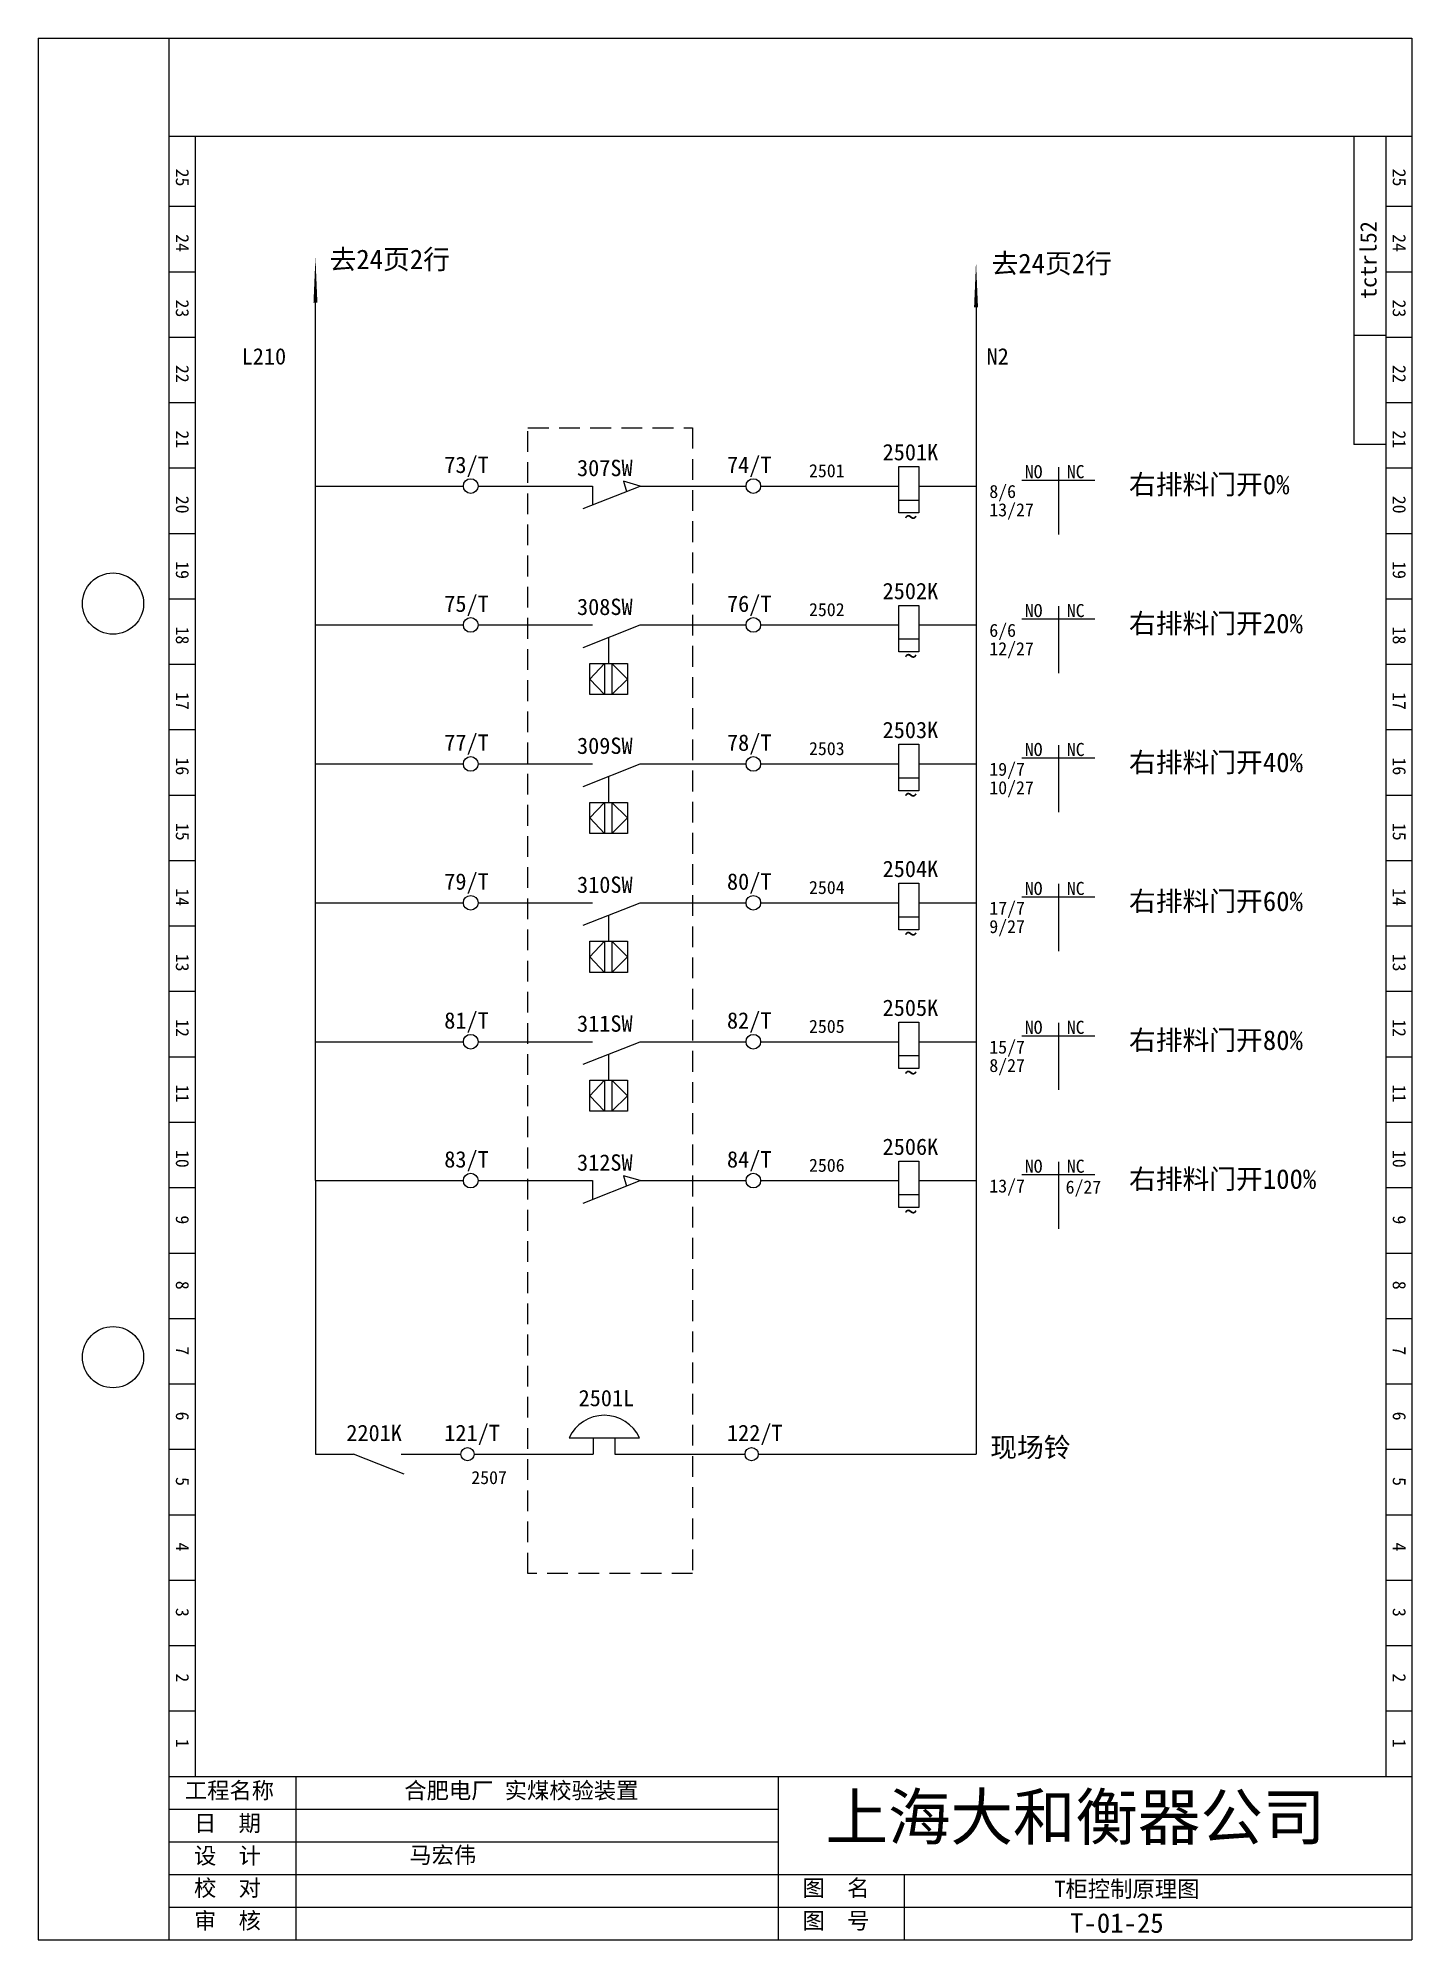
# Model space of a CAD drawing. Extents: x 370 to 580, y -51 to 240.
import ezdxf

# ---------------------------------------------------------------- set-up
doc = ezdxf.new("R2010")
doc.units = 0
doc.header["$LTSCALE"] = 0.5
doc.linetypes.add('DASHED2', pattern=[9.525, 6.35, -3.175])
doc.layers.get('0').update_dxf_attribs({"linetype": 'CONTINUOUS'})

# ---------------------------------------------------------------- blocks, each defined once
blk = doc.blocks.new('A$C422F40E5')
at = {"insert": (0.56, 3.78), "char_height": 2.5, "width": 44.7874, "attachment_point": 1}
blk.add_mtext('\\f宋体|b0|i0|c134|p2;T柜控制原理图', dxfattribs=at)
blk = doc.blocks.new('A$C2B5B45FA')
at = {"insert": (0, 2.5), "char_height": 2.5, "width": 13.8727, "attachment_point": 1}
blk.add_mtext('L210', dxfattribs=at)
blk = doc.blocks.new('A$C330944B9')
at = {"insert": (0.21, 3.58), "char_height": 2.5, "width": 20.5327, "attachment_point": 1}
blk.add_mtext('\\f宋体|b0|i0|c134|p2;马宏伟', dxfattribs=at)
blk = doc.blocks.new('A$C222277C6')
at = {"linetype": 'DASHED2', "ltscale": 0.5}
blk.add_blockref('A$C330944B9', (0, 0), dxfattribs=at)

msp = doc.modelspace()

# ---------------------------------------------------------------- linework, layer by layer
for p, q in [((369.82, 239.81), (579.82, 239.81)), ((369.82, 239.81), (369.82, -50.91)), ((389.82, 239.81), (389.82, -50.91)), ((579.82, 239.81), (579.82, -50.91)), ((389.82, 224.81), (579.82, 224.81)), ((393.82, 224.81), (393.82, -25.91)), ((570.94, 224.81), (570.94, 177.67)), ((575.82, 224.81), (575.82, -25.91)), ((579.82, 224.81), (579.82, -25.91)), ((389.82, 214.09), (393.82, 214.09)), ((575.82, 214.09), (579.82, 214.09)), ((389.82, 204.09), (393.82, 204.09)), ((575.82, 204.09), (579.82, 204.09)), ((389.82, 194.09), (393.82, 194.09)), ((575.81, 194.35), (570.94, 194.35)), ((575.82, 194.09), (579.82, 194.09)), ((389.82, 184.09), (393.82, 184.09)), ((575.82, 184.09), (579.82, 184.09)), ((575.81, 177.67), (570.94, 177.67)), ((389.82, 174.09), (393.82, 174.09)), ((575.82, 174.09), (579.82, 174.09)), ((389.82, 164.09), (393.82, 164.09)), ((575.82, 164.09), (579.82, 164.09)), ((389.82, 154.09), (393.82, 154.09)), ((575.82, 154.09), (579.82, 154.09)), ((389.82, 144.09), (393.82, 144.09)), ((454.16, 144.21), (459.92, 144.21)), ((454.16, 139.46), (454.16, 144.21)), ((459.92, 144.21), (459.92, 139.46)), ((575.82, 144.09), (579.82, 144.09)), ((459.92, 139.46), (454.16, 139.46)), ((389.82, 134.09), (393.82, 134.09)), ((575.82, 134.09), (579.82, 134.09)), ((389.82, 124.09), (393.82, 124.09)), ((454.16, 122.97), (459.92, 122.97)), ((454.16, 118.22), (454.16, 122.97)), ((459.92, 122.97), (459.92, 118.22)), ((575.82, 124.09), (579.82, 124.09)), ((459.92, 118.22), (454.16, 118.22)), ((389.82, 114.09), (393.82, 114.09)), ((575.82, 114.09), (579.82, 114.09)), ((389.82, 104.09), (393.82, 104.09)), ((575.82, 104.09), (579.82, 104.09)), ((454.16, 101.74), (459.92, 101.74)), ((454.16, 96.99), (454.16, 101.74)), ((459.92, 101.74), (459.92, 96.99)), ((459.92, 96.99), (454.16, 96.99)), ((389.82, 94.09), (393.82, 94.09)), ((575.82, 94.09), (579.82, 94.09)), ((389.82, 84.09), (393.82, 84.09)), ((575.82, 84.09), (579.82, 84.09)), ((454.16, 80.51), (459.92, 80.51)), ((454.16, 75.76), (454.16, 80.51)), ((459.92, 80.51), (459.92, 75.76)), ((459.92, 75.76), (454.16, 75.76)), ((389.82, 74.09), (393.82, 74.09)), ((575.82, 74.09), (579.82, 74.09)), ((389.82, 64.09), (393.82, 64.09)), ((575.82, 64.09), (579.82, 64.09)), ((389.82, 54.09), (393.82, 54.09)), ((575.82, 54.09), (579.82, 54.09)), ((389.82, 44.09), (393.82, 44.09)), ((575.82, 44.09), (579.82, 44.09)), ((389.82, 34.09), (393.82, 34.09)), ((575.82, 34.09), (579.82, 34.09)), ((389.82, 24.09), (393.82, 24.09)), ((575.82, 24.09), (579.82, 24.09)), ((389.82, 14.09), (393.82, 14.09)), ((575.82, 14.09), (579.82, 14.09)), ((389.82, 4.09), (393.82, 4.09)), ((575.82, 4.09), (579.82, 4.09)), ((389.82, -5.91), (393.82, -5.91)), ((575.82, -5.91), (579.82, -5.91)), ((389.82, -15.91), (393.82, -15.91)), ((575.82, -15.91), (579.82, -15.91)), ((389.82, -25.91), (579.82, -25.91)), ((409.2, -25.91), (409.2, -50.91)), ((482.93, -25.91), (482.93, -50.91)), ((389.82, -30.91), (482.93, -30.91)), ((389.82, -35.91), (482.93, -35.91)), ((389.82, -40.91), (579.82, -40.91)), ((502.18, -40.91), (502.18, -50.91)), ((389.82, -45.91), (579.82, -45.91)), ((369.82, -50.91), (579.82, -50.91))]:
    msp.add_line(p, q)
at = {"ltscale": 0.5}
for p, q in [((513.19, 198.65), (513.19, 23.34)), ((461.84, 171.32), (459.32, 172.06)), ((459.32, 172.06), (459.76, 170.49)), ((520.19, 172.25), (531.35, 172.25)), ((525.77, 174.2), (525.77, 163.94)), ((412.22, 171.32), (434.83, 171.32)), ((437.07, 171.32), (454.57, 171.32)), ((437.07, 171.32), (438.92, 171.32)), ((453.16, 167.89), (461.84, 171.32)), ((454.57, 171.32), (454.57, 168.44)), ((461.84, 171.32), (478.03, 171.32)), ((480.27, 171.32), (501.39, 171.32)), ((501.39, 169.19), (504.47, 169.19)), ((504.47, 171.32), (513.19, 171.32)), ((525.77, 152.97), (525.77, 142.71)), ((412.22, 150.09), (434.83, 150.09)), ((437.07, 150.09), (454.57, 150.09)), ((437.07, 150.09), (438.92, 150.09)), ((453.16, 146.65), (461.84, 150.09)), ((461.84, 150.09), (478.03, 150.09)), ((480.27, 150.09), (501.39, 150.09)), ((504.47, 150.09), (513.19, 150.09)), ((520.19, 151.01), (531.35, 151.01)), ((457.04, 144.21), (457.04, 148.19)), ((501.39, 147.96), (504.47, 147.96)), ((456.41, 144.21), (454.16, 141.83)), ((456.41, 144.21), (456.41, 139.46)), ((457.54, 144.21), (459.92, 141.83)), ((457.54, 144.21), (457.54, 139.46)), ((454.16, 141.83), (456.41, 139.46)), ((459.92, 141.83), (457.54, 139.46)), ((525.77, 131.74), (525.77, 121.47)), ((412.22, 128.85), (434.83, 128.85)), ((437.07, 128.85), (454.57, 128.85)), ((437.07, 128.85), (438.92, 128.85)), ((453.16, 125.42), (461.84, 128.85)), ((453.16, 125.42), (461.84, 128.85)), ((461.84, 128.85), (478.03, 128.85)), ((480.27, 128.85), (501.39, 128.85)), ((504.47, 128.85), (513.19, 128.85)), ((520.19, 129.78), (531.35, 129.78)), ((457.04, 122.97), (457.04, 126.95)), ((501.39, 126.73), (504.47, 126.73)), ((456.41, 122.97), (454.16, 120.6)), ((456.41, 122.97), (456.41, 118.22)), ((457.54, 122.97), (457.54, 118.22)), ((457.54, 122.97), (459.92, 120.6)), ((454.16, 120.6), (456.41, 118.22)), ((459.92, 120.6), (457.54, 118.22)), ((525.77, 110.5), (525.77, 100.24)), ((412.22, 107.62), (434.83, 107.62)), ((437.07, 107.62), (454.57, 107.62)), ((437.07, 107.62), (438.92, 107.62)), ((453.16, 104.19), (461.84, 107.62)), ((461.84, 107.62), (478.03, 107.62)), ((480.27, 107.62), (501.39, 107.62)), ((504.47, 107.62), (513.19, 107.62)), ((520.19, 108.55), (531.35, 108.55)), ((457.04, 101.74), (457.04, 105.72)), ((501.39, 105.49), (504.47, 105.49)), ((456.41, 101.74), (454.16, 99.36)), ((454.16, 99.36), (456.41, 96.99)), ((456.41, 101.74), (456.41, 96.99)), ((457.54, 101.74), (459.92, 99.36)), ((457.54, 101.74), (457.54, 96.99)), ((459.92, 99.36), (457.54, 96.99)), ((520.19, 87.31), (531.35, 87.31)), ((525.77, 89.27), (525.77, 79.01)), ((412.22, 86.39), (434.83, 86.39)), ((437.07, 86.39), (454.57, 86.39)), ((437.07, 86.39), (438.92, 86.39)), ((453.16, 82.95), (461.84, 86.39)), ((457.04, 80.51), (457.04, 84.49)), ((461.84, 86.39), (478.03, 86.39)), ((480.27, 86.39), (501.39, 86.39)), ((504.47, 86.39), (513.19, 86.39)), ((501.39, 84.26), (504.47, 84.26)), ((456.41, 80.51), (454.16, 78.13)), ((456.41, 80.51), (456.41, 75.76)), ((457.54, 80.51), (459.92, 78.13)), ((457.54, 80.51), (457.54, 75.76)), ((454.16, 78.13), (456.41, 75.76)), ((459.92, 78.13), (457.54, 75.76)), ((525.77, 68.04), (525.77, 57.77)), ((412.22, 65.15), (434.83, 65.15)), ((412.22, 65.15), (412.22, 23.34)), ((437.07, 65.15), (454.57, 65.15)), ((437.07, 65.15), (438.92, 65.15)), ((453.16, 61.72), (461.84, 65.15)), ((454.57, 65.15), (454.57, 62.28)), ((461.84, 65.15), (459.32, 65.89)), ((459.32, 65.89), (459.76, 64.33)), ((461.84, 65.15), (478.03, 65.15)), ((480.27, 65.15), (501.39, 65.15)), ((504.47, 65.15), (513.19, 65.15)), ((520.19, 66.08), (531.35, 66.08)), ((501.39, 63.03), (504.47, 63.03)), ((412.22, 23.34), (418.04, 23.34)), ((425.78, 20.27), (418.04, 23.34)), ((425.32, 23.34), (434.46, 23.34)), ((436.49, 23.34), (454.65, 23.34)), ((450.98, 25.82), (461.77, 25.82)), ((454.65, 25.82), (454.65, 23.34)), ((457.96, 25.82), (457.96, 23.34)), ((457.96, 23.34), (477.88, 23.34)), ((479.91, 23.34), (513.19, 23.34))]:
    msp.add_line(p, q, dxfattribs=at)
for points in [[(412.22, 199.37, 0.6, 0, 0), (412.22, 206.37, 0, 0, 0)], [(513.19, 198.65, 0.6, 0, 0), (513.19, 205.65, 0, 0, 0)]]:
    msp.add_lwpolyline(points, format="xyseb", dxfattribs=at)
msp.add_lwpolyline([(412.22, 65.15), (412.22, 199.37)])
at = {"linetype": 'DASHED2'}
msp.add_lwpolyline([(444.7, 180.22), (469.87, 180.22), (469.87, 5.11), (444.7, 5.11)], close=True, dxfattribs=at)
for points in [[(501.39, 174.32), (504.47, 174.32), (504.47, 167.21), (501.39, 167.21)], [(501.39, 153.08), (504.47, 153.08), (504.47, 145.98), (501.39, 145.98)], [(501.39, 131.85), (504.47, 131.85), (504.47, 124.74), (501.39, 124.74)], [(501.39, 110.62), (504.47, 110.62), (504.47, 103.51), (501.39, 103.51)], [(501.39, 89.38), (504.47, 89.38), (504.47, 82.28), (501.39, 82.28)], [(501.39, 68.15), (504.47, 68.15), (504.47, 61.04), (501.39, 61.04)]]:
    msp.add_lwpolyline(points, close=True)
at = {"ltscale": 0.5}
for centre, radius in [((435.95, 171.32), 1.12), ((479.15, 171.32), 1.12), ((435.95, 150.09), 1.12), ((479.15, 150.09), 1.12), ((435.95, 128.85), 1.12), ((479.15, 128.85), 1.12), ((435.95, 107.62), 1.12), ((479.15, 107.62), 1.12), ((435.95, 86.39), 1.12), ((479.15, 86.39), 1.12), ((435.95, 65.15), 1.12), ((479.15, 65.15), 1.12), ((435.47, 23.34), 1.01), ((478.89, 23.34), 1.01)]:
    msp.add_circle(centre, radius, dxfattribs=at)
for centre in [(381.28, 153.36), (381.28, 38.17)]:
    msp.add_circle(centre, 4.68)
msp.add_arc((456.37, 23.34), 5.94, 24.7505, 155.2495, dxfattribs=at)

# ---------------------------------------------------------------- block references
for name, p in [('A$C2B5B45FA', (400.94, 189.9)), ('A$C222277C6', (426.36, -40.26))]:
    msp.add_blockref(name, p, dxfattribs=at)
at = {"linetype": 'DASHED2', "ltscale": 0.5}
msp.add_blockref('A$C422F40E5', (524.61, -45.65), dxfattribs=at)

# ---------------------------------------------------------------- texts
at = {"char_height": 2, "width": 13.8727, "attachment_point": 1, "rotation": 270}
for s, insert in [('25', (392.89, 219.84)), ('25', (578.89, 219.84)), ('24', (392.89, 209.84)), ('24', (578.89, 209.84)), ('23', (392.89, 199.84)), ('23', (578.89, 199.84)), ('22', (392.89, 189.84)), ('22', (578.89, 189.84)), ('21', (392.89, 179.84)), ('21', (578.89, 179.84)), ('20', (392.89, 169.84)), ('20', (578.89, 169.84)), ('19', (392.89, 159.84)), ('19', (578.89, 159.84)), ('18', (392.89, 149.84)), ('18', (578.89, 149.84)), ('17', (392.89, 139.84)), ('17', (578.89, 139.84)), ('16', (392.89, 129.84)), ('16', (578.89, 129.84)), ('15', (392.89, 119.84)), ('15', (578.89, 119.84)), ('14', (392.89, 109.84)), ('14', (578.89, 109.84)), ('13', (392.89, 99.84)), ('13', (578.89, 99.84)), ('12', (392.89, 89.84)), ('12', (578.89, 89.84)), ('11', (392.89, 79.84)), ('11', (578.89, 79.84)), ('10', (392.89, 69.84)), ('10', (578.89, 69.84)), ('9', (392.89, 59.84)), ('9', (578.89, 59.84)), ('8', (392.89, 49.84)), ('8', (578.89, 49.84)), ('7', (392.89, 39.84)), ('7', (578.89, 39.84)), ('6', (392.89, 29.84)), ('6', (578.89, 29.84)), ('5', (392.89, 19.84)), ('5', (578.89, 19.84)), ('4', (392.89, 9.84)), ('4', (578.89, 9.84)), ('3', (392.89, -0.16)), ('3', (578.89, -0.16)), ('2', (392.89, -10.16)), ('2', (578.89, -10.16)), ('1', (392.89, -20.16)), ('1', (578.89, -20.16))]:
    msp.add_mtext(s, dxfattribs=dict(at, insert=insert))
at = {"ltscale": 0.5, "insert": (571.91, 199.91), "char_height": 2.5, "width": 19.7563, "attachment_point": 1, "rotation": 90}
msp.add_mtext('tctrl52', dxfattribs=at)
at = {"ltscale": 0.5, "attachment_point": 1}
for s, insert, char_height, width in [('\\f宋体|b0|i0|c134|p2;去24页2行', (414.38, 207.48), 3, 51.3886), ('\\f宋体|b0|i0|c134|p2;去24页2行', (515.55, 206.86), 3, 51.3886), ('\\f宋体|b0|i0|c134|p2;右排料门开0%', (536.57, 173.07), 3, 51.3886), ('\\f宋体|b0|i0|c134|p2;~', (502.24, 168.03), 2.8779, 36.9722), ('\\f宋体|b0|i0|c134|p2;右排料门开20%', (536.57, 151.83), 3, 51.3886), ('\\f宋体|b0|i0|c134|p2;~', (502.24, 146.8), 2.8779, 36.9722), ('\\f宋体|b0|i0|c134|p2;右排料门开40%', (536.57, 130.6), 3, 51.3886), ('\\f宋体|b0|i0|c134|p2;~', (502.24, 125.57), 2.8779, 36.9722), ('\\f宋体|b0|i0|c134|p2;右排料门开60%', (536.57, 109.37), 3, 51.3886), ('\\f宋体|b0|i0|c134|p2;~', (502.24, 104.33), 2.8779, 36.9722), ('\\f宋体|b0|i0|c134|p2;右排料门开80%', (536.57, 88.13), 3, 51.3886), ('\\f宋体|b0|i0|c134|p2;~', (502.24, 83.1), 2.8779, 36.9722), ('\\f宋体|b0|i0|c134|p2;右排料门开100%', (536.57, 66.9), 3, 51.3886), ('\\f宋体|b0|i0|c134|p2;~', (502.24, 61.86), 2.8779, 36.9722), ('\\f宋体|b0|i0|c134|p2;现场铃', (515.36, 25.89), 3, 51.3886)]:
    msp.add_mtext(s, dxfattribs=dict(at, insert=insert, char_height=char_height, width=width))
at = {"attachment_point": 1}
for s, insert, char_height, width in [('N2', (514.8, 192.4), 2.5, 13.8727), ('2501K', (498.91, 177.76), 2.5, 13.8727), ('73/T', (431.91, 175.82), 2.5, 13.8727), ('307SW', (452.2, 175.34), 2.5, 13.8727), ('74/T', (475.12, 175.82), 2.5, 13.8727), ('2501', (487.66, 174.67), 2, 13.8727), ('NO', (520.64, 174.52), 2, 13.8727), ('NC', (527.06, 174.52), 2, 13.8727), ('8/6', (515.22, 171.5), 2, 13.8727), ('13/27', (515.22, 168.69), 2, 13.8727), ('75/T', (431.91, 154.59), 2.5, 13.8727), ('308SW', (452.2, 154.11), 2.5, 13.8727), ('76/T', (475.12, 154.59), 2.5, 13.8727), ('2502K', (498.91, 156.53), 2.5, 13.8727), ('2502', (487.66, 153.44), 2, 13.8727), ('NO', (520.64, 153.29), 2, 13.8727), ('NC', (527.06, 153.29), 2, 13.8727), ('6/6', (515.22, 150.27), 2, 13.8727), ('12/27', (515.22, 147.46), 2, 13.8727), ('2503K', (498.91, 135.29), 2.5, 13.8727), ('77/T', (431.91, 133.36), 2.5, 13.8727), ('309SW', (452.2, 132.88), 2.5, 13.8727), ('78/T', (475.12, 133.36), 2.5, 13.8727), ('2503', (487.66, 132.2), 2, 13.8727), ('NO', (520.64, 132.06), 2, 13.8727), ('NC', (527.06, 132.06), 2, 13.8727), ('19/7', (515.22, 129.04), 2, 13.8727), ('10/27', (515.22, 126.22), 2, 13.8727), ('2504K', (498.91, 114.06), 2.5, 13.8727), ('79/T', (431.91, 112.12), 2.5, 13.8727), ('310SW', (452.2, 111.64), 2.5, 13.8727), ('80/T', (475.12, 112.12), 2.5, 13.8727), ('2504', (487.66, 110.97), 2, 13.8727), ('NO', (520.64, 110.82), 2, 13.8727), ('NC', (527.06, 110.82), 2, 13.8727), ('17/7', (515.22, 107.8), 2, 13.8727), ('9/27', (515.22, 104.99), 2, 13.8727), ('81/T', (431.91, 90.89), 2.5, 13.8727), ('311SW', (452.2, 90.41), 2.5, 13.8727), ('82/T', (475.12, 90.89), 2.5, 13.8727), ('2505K', (498.91, 92.83), 2.5, 13.8727), ('2505', (487.66, 89.74), 2, 13.8727), ('NO', (520.64, 89.59), 2, 13.8727), ('NC', (527.06, 89.59), 2, 13.8727), ('15/7', (515.22, 86.57), 2, 13.8727), ('8/27', (515.22, 83.76), 2, 13.8727), ('83/T', (431.91, 69.66), 2.5, 13.8727), ('84/T', (475.12, 69.66), 2.5, 13.8727), ('2506K', (498.91, 71.59), 2.5, 13.8727), ('312SW', (452.2, 69.17), 2.5, 13.8727), ('2506', (487.66, 68.5), 2, 13.8727), ('NO', (520.64, 68.36), 2, 13.8727), ('NC', (527.06, 68.36), 2, 13.8727), ('13/7', (515.22, 65.34), 2, 13.8727), ('6/27', (526.88, 65.17), 2, 13.8727), ('2501L', (452.44, 33.17), 2.5, 13.8727), ('2201K', (416.94, 27.84), 2.5, 13.8727), ('121/T', (431.91, 27.84), 2.5, 13.8727), ('122/T', (475.12, 27.84), 2.5, 13.8727), ('2507', (436.04, 20.77), 2, 13.8727), ('\\f宋体|b0|i0|c134|p2;工程名称', (392.25, -26.81), 2.5, 20.5327), ('\\f宋体|b0|i0|c134|p2;合肥电厂 实煤校验装置', (425.8, -26.81), 2.5, 44.7874), ('\\f宋体|b0|i0|c134|p2;上海大和衡器公司', (490.19, -28.62), 7, 127.4816), ('\\f宋体|b0|i0|c134|p2;日  期', (393.66, -31.81), 2.5, 20.5327), ('\\f宋体|b0|i0|c134|p2;设  计', (393.66, -36.78), 2.5, 20.5327), ('\\f宋体|b0|i0|c134|p2;校  对', (393.66, -41.71), 2.5, 20.5327), ('\\f宋体|b0|i0|c134|p2;图  名', (486.67, -41.71), 2.5, 20.5327), ('\\f宋体|b0|i0|c134|p2;审  核', (393.66, -46.71), 2.5, 20.5327), ('\\f宋体|b0|i0|c134|p2;图  号', (486.67, -46.71), 2.5, 20.5327), ('T-01-25', (527.58, -46.82), 3, 13.8727)]:
    msp.add_mtext(s, dxfattribs=dict(at, insert=insert, char_height=char_height, width=width))

doc.saveas('drawing.dxf')
